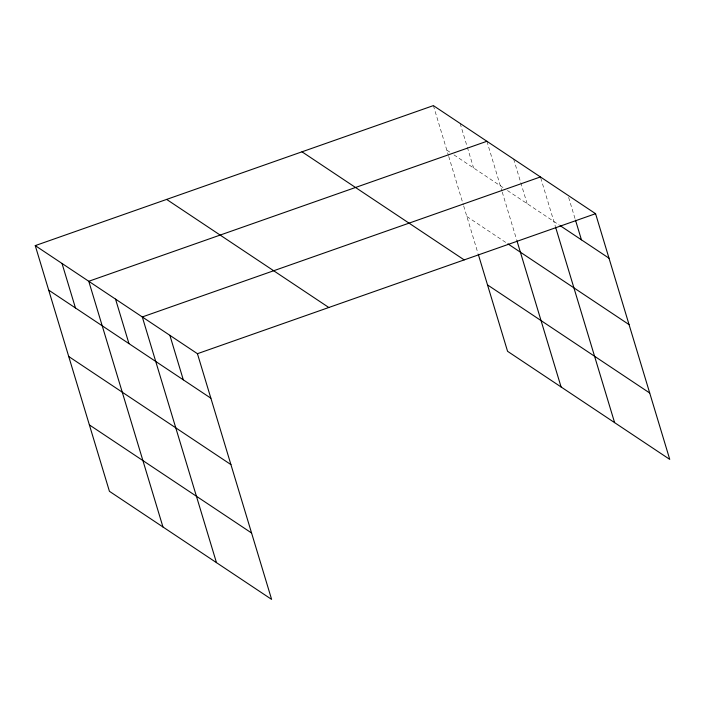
<?xml version="1.0" encoding="UTF-8"?>
<svg xmlns="http://www.w3.org/2000/svg" width="705" height="705" viewBox="0 0 705 705"><rect width="100%" height="100%" fill="white"/><g stroke="black" fill="none" stroke-linecap="round" stroke-linejoin="round"><path stroke-width="0.53" stroke-dasharray="3.52 2.64" d="M446.82 150.121L450.389 152.5M453.958 154.88L503.908 188.165M507.477 190.544L559.206 225.018M466.869 216.514L507.01 243.26M568.627 197.391L575.183 219.132M540.744 177.986L555.461 226.728M513.663 159.11L527.102 203.622M486.908 141.282L501.934 191.055M502.251 192.112L516.571 239.533M460.145 123.446L467.018 146.217M467.336 147.257L473.584 167.957M433.381 105.609L448.415 155.391M448.732 156.44L463.361 204.917M463.687 205.975L477.981 253.342"/><path stroke-width="1.06" d="M35.25 245.613L197.435 353.699L271.619 599.391L109.425 491.306L35.25 245.613L433.381 105.609L595.575 213.694L669.75 459.387L507.565 351.301L478.307 254.39M486.908 141.282L88.768 281.277L162.952 526.97M540.427 176.946L142.295 316.95L216.47 562.643M197.435 353.699L595.575 213.694M560.096 225.609L609.014 258.206M507.9 243.86L629.054 324.6M301.996 151.813L464.19 259.898M487.516 284.908L649.702 393.002M166.636 199.409L328.821 307.495M48.689 290.125L210.874 398.21M68.729 356.51L230.923 464.595M89.385 424.912L251.57 532.998M575.5 220.163L581.44 239.832M555.778 227.786L614.61 422.639M516.888 240.59L561.083 386.966M169.87 335.324L183.309 379.836M115.532 299.114L128.971 343.626M62.014 263.45L75.453 307.953"/></g></svg>
